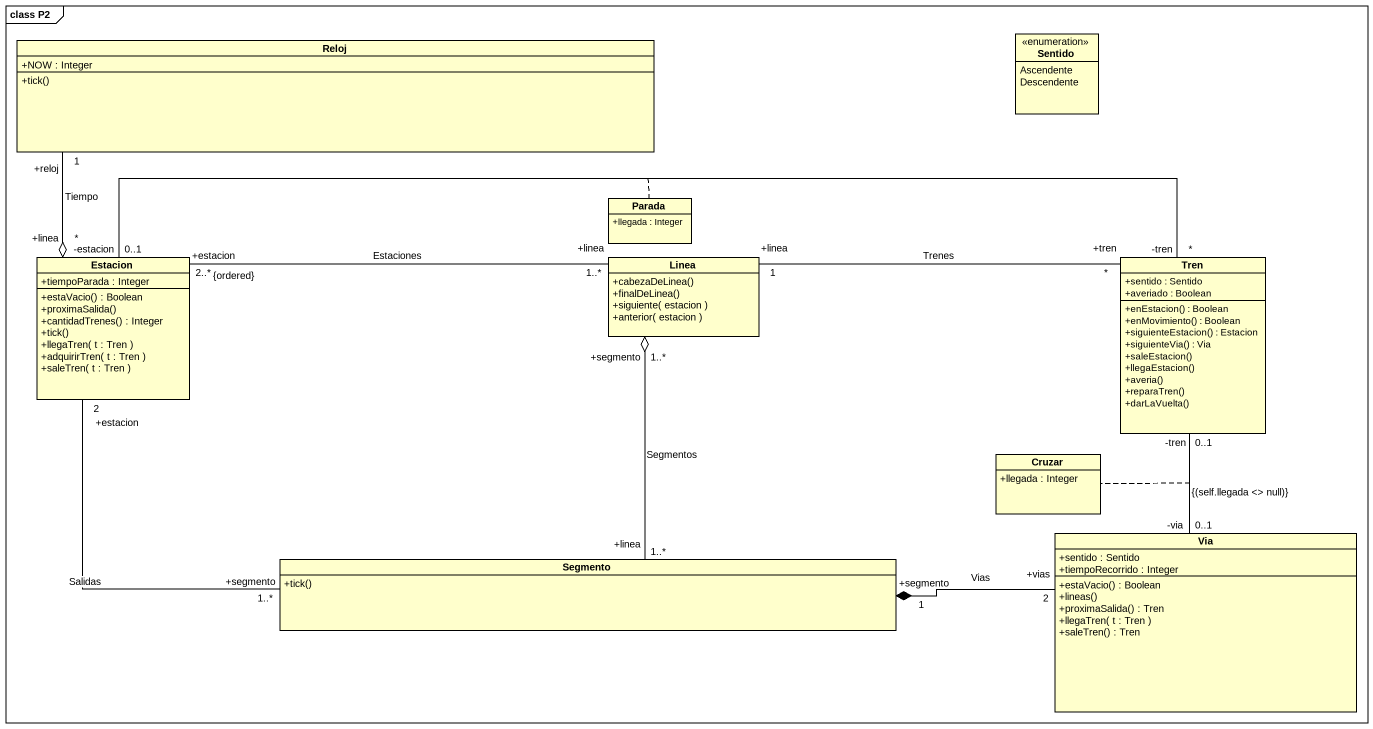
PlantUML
@startuml
mainframe class P2
hide circle
hide empty members
skinparam classAttributeIconSize 0
class Reloj {
  +NOW : Integer
  +tick()
}
enum Sentido {
  Ascendente
  Descendente
}
class Parada {
  +llegada : Integer
}
class Estacion {
  +tiempoParada : Integer
  +estaVacio() : Boolean
  +proximaSalida()
  +cantidadTrenes() : Integer
  +tick()
  +llegaTren( t : Tren )
  +adquirirTren( t : Tren )
  +saleTren( t : Tren )
}
class Linea {
  +cabezaDeLinea()
  +finalDeLinea()
  +siguiente( estacion )
  +anterior( estacion )
}
class Tren {
  +sentido : Sentido
  +averiado : Boolean
  +enEstacion() : Boolean
  +enMovimiento() : Boolean
  +siguienteEstacion() : Estacion
  +siguienteVia() : Via
  +saleEstacion()
  +llegaEstacion()
  +averia()
  +reparaTren()
  +darLaVuelta()
}
class Cruzar {
  +llegada : Integer
}
class Via {
  +sentido : Sentido
  +tiempoRecorrido : Integer
  +estaVacio() : Boolean
  +lineas()
  +proximaSalida() : Tren
  +llegaTren( t : Tren )
  +saleTren() : Tren
}
class Segmento {
  +tick()
}
Estacion "*\n+linea" o-up- "1\n+reloj" Reloj : Tiempo
Estacion "{ordered}\n2..*\n+estacion" -right- "1..*\n+linea" Linea : Estaciones
Estacion "-estacion\n0..1" -right- "-tren\n*" Tren
(Estacion, Tren) .. Parada
Linea "1\n+linea" -right- "*\n+tren" Tren : Trenes
Linea "1..*\n+segmento" o-- "1..*\n+linea" Segmento : Segmentos
Via "-via\n0..1" -up- "-tren\n0..1" Tren : {(self.llegada <> null)}
(Via, Tren) .. Cruzar
Segmento "1..*\n+segmento" -left- "2\n+estacion" Estacion : Salidas
Segmento "1\n+segmento" *-right- "2\n+vias" Via : Vias
@enduml
